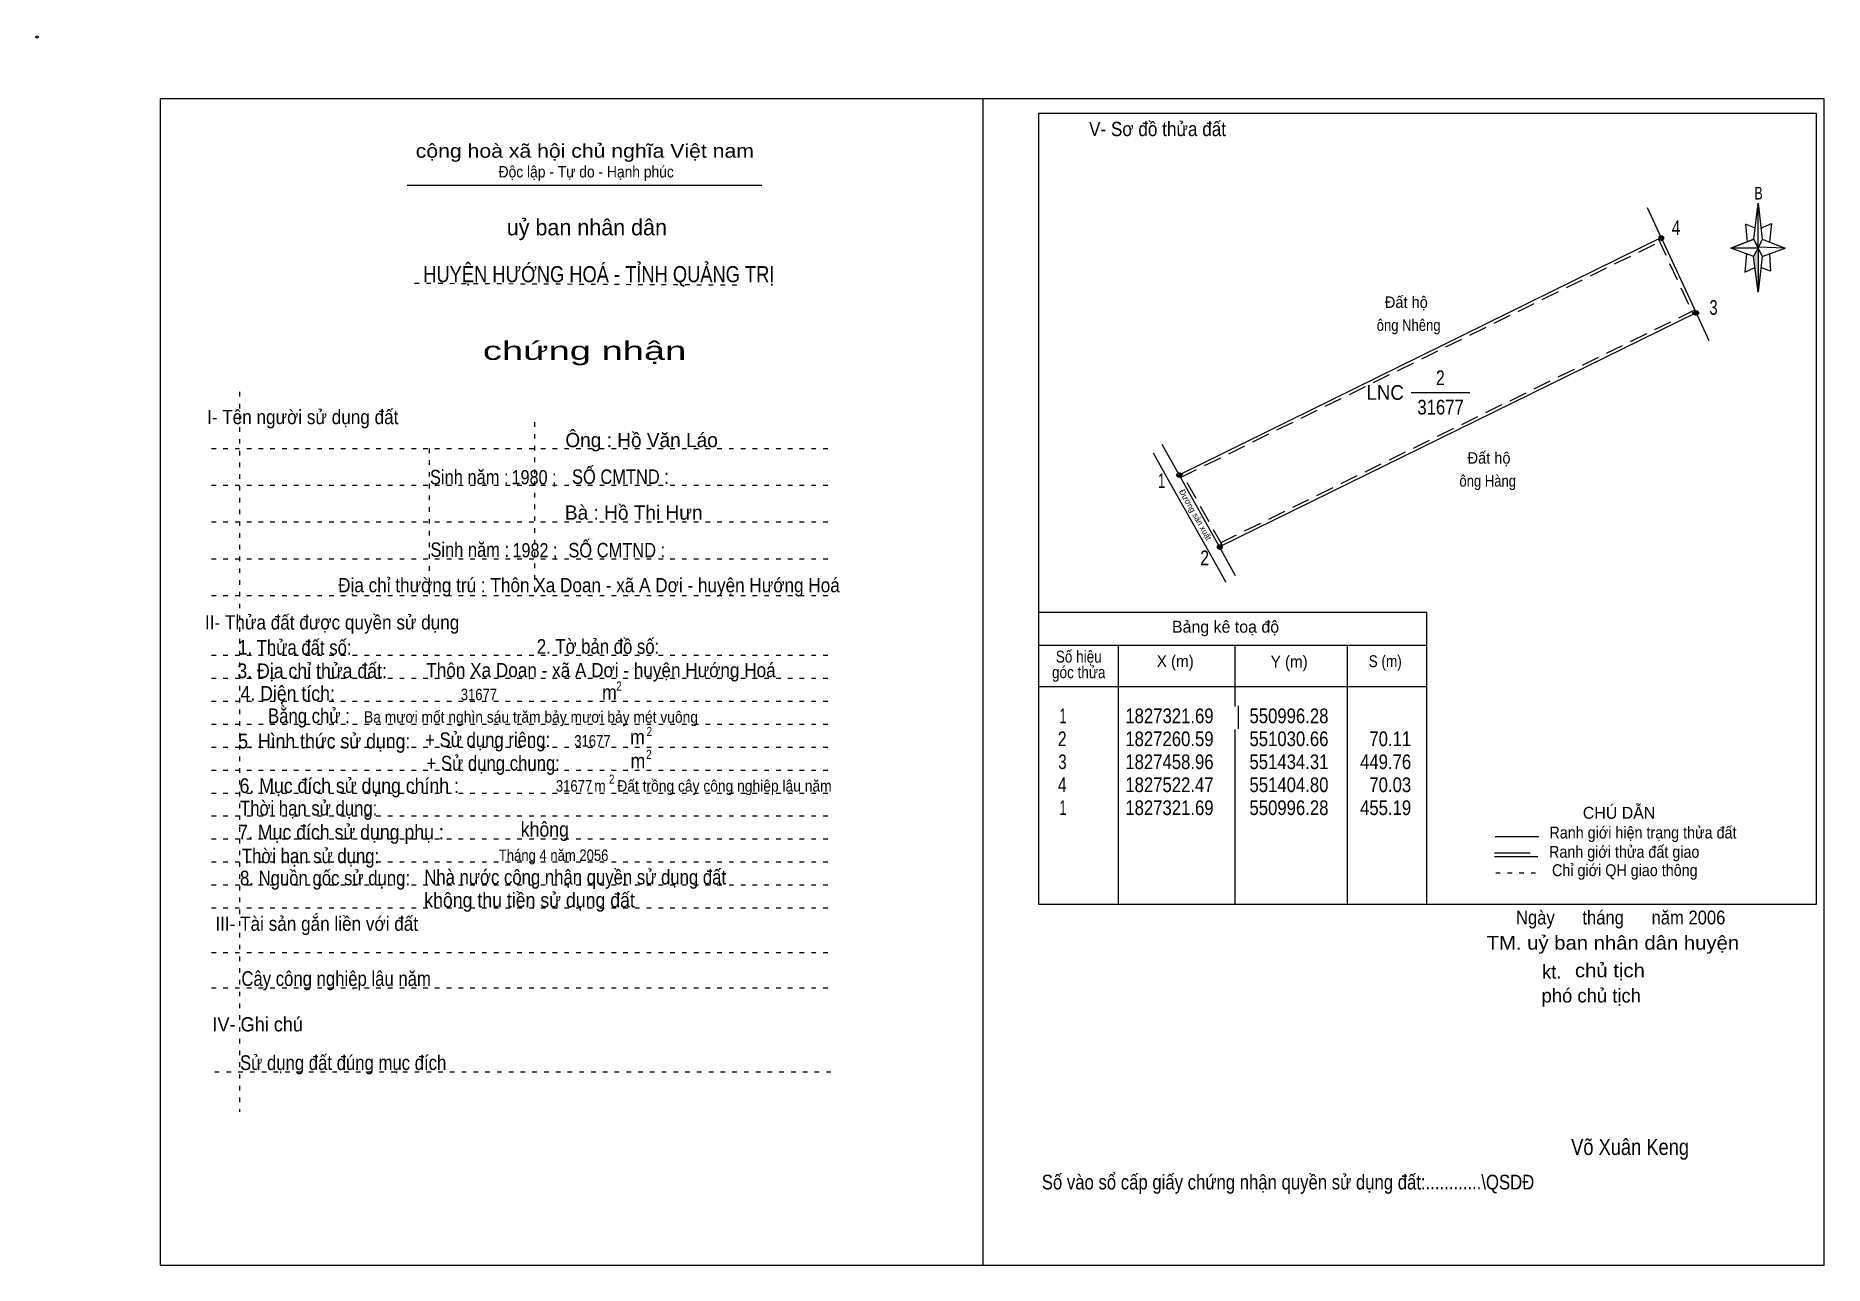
# Model space of a CAD drawing. Header units: centimetres. Extents: x -1.6 to 37.4, y -1.3 to 25.5.
import ezdxf
from ezdxf.enums import TextEntityAlignment as Align

# ---------------------------------------------------------------- set-up
doc = ezdxf.new("R2010")
doc.units = ezdxf.units.CM
doc.header["$LTSCALE"] = 0.13
for name, pattern in [('DOTTED', [1.5, 0.3, -1.2]), ('LONG_DASHED', [7.5, 6, -1.5]), ('MEDIUM_DASHED', [4.5, 3, -1.5])]:
    doc.linetypes.add(name, pattern=pattern)
for name, color, linetype, lineweight in [('1', 7, 'DOTTED', 13), ('10', 7, 'Continuous', 13), ('2', 7, 'Continuous', 25), ('3', 7, 'Continuous', 13), ('30', 7, 'Continuous', 13), ('32', 7, 'LONG_DASHED', 13), ('33', 7, 'Continuous', 13), ('35', 7, 'Continuous', 13)]:
    doc.layers.add(name, color=color, linetype=linetype, lineweight=lineweight)

msp = doc.modelspace()

# ---------------------------------------------------------------- hatches: boundary and pattern name
at = {"layer": '30'}
msp.add_hatch(color=256, dxfattribs=at).paths.add_polyline_path([(35.91, 20.87), (35.91, 19.91), (35.81, 20.69)])
at = {"layer": '32'}
for points in [[(33.8548, 21.0908, 1), (33.7548, 21.0908, 1)], [(34.6128, 19.4594, 1), (34.5128, 19.4594, 1)], [(23.361, 15.9333, 1), (23.261, 15.9333, 1)], [(24.2441, 14.3638, 1), (24.1441, 14.3638, 1)]]:
    msp.add_hatch(color=256, dxfattribs=at).paths.add_polyline_path(points)

# ---------------------------------------------------------------- linework, layer by layer
at = {"layer": '1', "linetype": 'Continuous'}
msp.add_line((6.51, 22.24), (14.23, 22.24), dxfattribs=at)
at = {"layer": '1'}
for p, q in [((6.67, 20.11), (13.82, 20.07)), ((2.86, 17.74), (2.86, 2.07)), ((9.28, 17.08), (9.28, 13.31)), ((2.25, 16.51), (15.75, 16.51)), ((6.99, 16.51), (6.99, 13.31)), ((2.25, 15.71), (15.75, 15.71)), ((2.25, 14.91), (15.75, 14.91)), ((2.25, 14.11), (15.75, 14.11)), ((2.25, 13.31), (15.75, 13.31)), ((2.25, 12.01), (15.75, 12.01)), ((2.25, 11.51), (15.75, 11.51)), ((2.25, 11.01), (15.75, 11.01)), ((2.25, 10.51), (15.75, 10.51)), ((2.25, 10.01), (15.75, 10.01)), ((2.25, 9.51), (15.75, 9.51)), ((2.25, 9.01), (15.75, 9.01)), ((2.25, 8.51), (15.75, 8.51)), ((2.25, 8.01), (15.75, 8.01)), ((2.25, 7.51), (15.75, 7.51)), ((2.25, 7.01), (15.75, 7.01)), ((2.25, 6.51), (15.75, 6.51)), ((2.25, 5.54), (15.75, 5.54)), ((2.25, 4.77), (15.75, 4.77)), ((2.32, 2.94), (15.82, 2.94))]:
    msp.add_line(p, q, dxfattribs=at)
at = {"layer": '10'}
for p, q in [((33.8, 21.1), (33.5, 21.75)), ((34.56, 19.46), (34.84, 18.86)), ((23.08, 15.82), (22.75, 16.41)), ((23.31, 15.94), (22.94, 16.6)), ((23.96, 14.25), (23.08, 15.82)), ((24.33, 13.59), (23.96, 14.25)), ((24.54, 13.74), (24.19, 14.37))]:
    msp.add_line(p, q, dxfattribs=at)
at = {"layer": '10', "linetype": 'MEDIUM_DASHED'}
for p, q in [((23.34, 15.88), (33.83, 21.04)), ((33.74, 21.07), (34.5, 19.43)), ((34.53, 19.52), (24.16, 14.43)), ((24.25, 14.4), (23.37, 15.97))]:
    msp.add_line(p, q, dxfattribs=at)
at = {"layer": '10'}
msp.add_lwpolyline([(24.19, 14.37), (23.31, 15.94), (33.8, 21.1), (34.56, 19.46)], close=True, dxfattribs=at)
msp.add_circle((-1.55, 25.47), 0.025, dxfattribs=at)
at = {"layer": '2'}
for p, q in [((20.25, 12.95), (28.7, 12.95)), ((28.7, 6.59), (28.7, 12.95)), ((20.25, 12.23), (28.7, 12.23)), ((21.99, 6.59), (21.99, 12.23)), ((24.53, 10.89), (24.53, 12.23)), ((26.97, 12.23), (26.97, 6.59)), ((20.25, 11.33), (28.7, 11.33)), ((24.6, 10.41), (24.6, 10.91)), ((24.53, 6.59), (24.53, 10.39))]:
    msp.add_line(p, q, dxfattribs=at)
msp.add_lwpolyline([(37.18, 23.8), (20.25, 23.8), (20.25, 6.59), (37.18, 6.59)], close=True, dxfattribs=at)
at = {"layer": '3'}
msp.add_line((19.04, 24.12), (19.04, -1.27), dxfattribs=at)
for points in [[(19.04, 24.12), (1.13, 24.12), (1.13, -1.27), (19.04, -1.27)], [(19.04, -1.27), (37.35, -1.27), (37.35, 24.12), (19.04, 24.12)]]:
    msp.add_lwpolyline(points, dxfattribs=at)
at = {"layer": '30'}
for p, q in [((35.82, 21.07), (35.91, 21.85)), ((36, 21.07), (36.5, 20.87)), ((35.82, 20.69), (35.32, 20.87)), ((36, 20.69), (35.91, 19.91)), ((36.16, 20.75), (36.18, 20.37)), ((36.18, 20.37), (35.97, 20.45))]:
    msp.add_line(p, q, dxfattribs=at)
for points in [[(35.91, 21.85), (36, 21.07), (35.91, 20.87)], [(35.91, 20.87), (35.32, 20.87), (35.82, 21.07), (36, 20.69), (36.5, 20.87), (35.91, 20.89)], [(35.91, 20.87), (35.91, 19.91), (35.81, 20.69)]]:
    msp.add_lwpolyline(points, close=True, dxfattribs=at)
for points in [[(35.97, 21.31), (36.2, 21.41), (36.16, 21.01)], [(35.91, 20.87), (35.82, 21.07), (35.32, 20.87)], [(35.85, 21.31), (35.64, 21.39), (35.67, 21.01)], [(35.66, 20.75), (35.62, 20.35), (35.84, 20.45)], [(35.91, 20.87), (36, 20.69), (36.5, 20.87)]]:
    msp.add_lwpolyline(points, dxfattribs=at)
at = {"layer": '32'}
for centre in [(33.8048, 21.0908), (34.5628, 19.4594), (23.311, 15.9333), (24.1941, 14.3638)]:
    msp.add_circle(centre, 0.05, dxfattribs=at)
at = {"layer": '33'}
msp.add_line((28.36, 17.73), (29.64, 17.73), dxfattribs=at)
at = {"layer": '35'}
for p, q in [((30.19, 8.06), (31.14, 8.06)), ((30.17, 7.63), (31.12, 7.63))]:
    msp.add_line(p, q, dxfattribs=at)
at = {"layer": '35', "linetype": 'LONG_DASHED'}
msp.add_line((30.17, 7.71), (31.12, 7.71), dxfattribs=at)
at = {"layer": '35', "linetype": 'DOTTED'}
msp.add_line((30.2, 7.27), (31.19, 7.27), dxfattribs=at)

# ---------------------------------------------------------------- texts
at = {"layer": '1'}
for s, height, width, p in [('V- Sơ đồ thửa đất', 0.31, 0.9, (22.84, 23.31)), ('cộng hoà xã hội chủ nghĩa Việt nam', 0.3, 1.15, (10.375, 22.84)), ('Độc lập - Tự do - Hạnh phúc', 0.25, 0.9, (10.405, 22.41)), ('chứng nhận', 0.4, 1.55, (10.37, 18.44)), ('I- Tên người sử dụng đất', 0.31, 0.9, (4.235, 17.04)), ('II- Thửa đất được quyền sử dụng', 0.31, 0.9, (4.875, 12.57)), ('III- Tài sản gắn liền với đất', 0.31, 0.9, (4.54, 6.01)), ('IV- Ghi chú', 0.31, 0.95, (3.255, 3.82))]:
    msp.add_text(s, height=height, dxfattribs=dict(at, width=width)).set_placement(p, align=Align.CENTER)
msp.add_text('uỷ ban nhân dân', height=0.35, dxfattribs=at).set_placement((10.42, 21.15), align=Align.CENTER)
msp.add_text('Đường sản xuất', height=0.1283, rotation=299.366, dxfattribs=at).set_placement((23.6077, 15.0365), align=Align.CENTER)
at = {"layer": '10'}
for s, width, p in [('  Đất hộ', 0.95, (27.61, 19.57)), ('ông Nhêng', 0.85, (27.61, 19.07)), ('  Đất hộ', 0.95, (29.41, 16.18)), ('ông Hàng', 0.85, (29.41, 15.68))]:
    msp.add_text(s, height=0.25, dxfattribs=dict(at, width=width)).set_placement(p)
for s, height, p in [('Ông : Hồ Văn Láo', 0.31, (11.61, 16.54)), ('Bà : Hồ Thị Hưn', 0.31, (11.44, 14.96)), ('kt.  ', 0.3, (31.53, 4.97)), ('phó chủ tịch ', 0.3, (32.335, 4.45))]:
    msp.add_text(s, height=height, dxfattribs=at).set_placement(p, align=Align.CENTER)
for s, height, width, p in [('Sinh năm :', 0.3149, 0.85, (7.86, 15.73)), ('1980 ;', 0.31, 0.85, (9.27, 15.73)), ('SỐ CMTND :', 0.3149, 0.85, (11.15, 15.74)), ('Sinh năm :', 0.3149, 0.85, (7.87, 14.15)), ('1982 ;', 0.31, 0.85, (9.29, 14.14)), ('SỐ CMTND :', 0.3149, 0.85, (11.07, 14.14)), ('Địa chỉ thường trú : Thôn Xa Doan - xã A Dơi - huyện Hướng Hoá', 0.31, 0.9, (10.465, 13.38)), (' Thôn Xa Doan - xã A Dơi - huyện Hướng Hoá', 0.31, 0.9, (10.675, 11.53)), ('31677', 0.25, 0.85, (8.07, 11.03)), ('Ba mươi mốt nghìn sáu trăm bảy mươi bảy mét vuông ', 0.25, 0.9, (9.245, 10.54)), ('31677', 0.25, 0.85, (10.54, 10.02)), ('31677', 0.25, 0.85, (10.14, 9.04)), ('m   Đất trồng cây công nghiệp lâu năm ', 0.25, 0.9, (13.205, 9.04)), ('Tháng 4 năm 2056 ', 0.25, 0.85, (9.735, 7.53)), ('Ngày      tháng      năm 2006', 0.3, 0.9, (32.92, 6.15)), ('TM. uỷ ban nhân dân huyện', 0.3, 1.1, (32.75, 5.6)), ('chủ tịch', 0.3, 1.1, (32.685, 5)), ('Võ Xuân Keng ', 0.35, 0.85, (33.18, 1.13))]:
    msp.add_text(s, height=height, dxfattribs=dict(at, width=width)).set_placement(p, align=Align.CENTER)
at = {"layer": '2'}
for s, height, width, p in [('HUYỆN HƯỚNG HOÁ - TỈNH QUẢNG TRỊ', 0.35, 0.85, (10.68, 20.13)), ('Số hiệu', 0.2591, 0.85, (21.125, 11.85)), ('3. Địa chỉ thửa đất:', 0.32, 0.9, (4.44, 11.51)), ('góc thửa', 0.2591, 0.85, (21.125, 11.51)), ('X (m)', 0.2591, 0.95, (23.225, 11.75)), ('Y (m)', 0.2591, 0.95, (25.705, 11.74)), ('S (m)', 0.2591, 0.85, (27.795, 11.75)), ('Số vào sổ cấp giấy chứng nhận quyền sử dụng đất:............\\QSDĐ', 0.32, 0.85, (25.68, 0.38))]:
    msp.add_text(s, height=height, dxfattribs=dict(at, width=width)).set_placement(p, align=Align.CENTER)
msp.add_text('Bảng kê toạ độ', height=0.2591, dxfattribs=at).set_placement((24.32, 12.5), align=Align.CENTER)
for s, height, width, p in [('1. Thửa đất số:', 0.32, 0.85, (2.83, 12.02)), ('2. Tờ bản đồ số:', 0.32, 0.85, (9.33, 12.04)), ('4. Diện tích:', 0.32, 0.9, (2.88, 11.02)), ('m', 0.32, 0.9, (10.75, 11.04)), ('2', 0.2, 0.8, (11.06, 11.24)), ('Bằng chử :', 0.32, 0.85, (3.48, 10.53)), ('5. Hình thức sử dụng:', 0.32, 0.9, (2.83, 9.98)), ('+ Sử dụng riêng:', 0.32, 0.85, (6.9, 10.01)), ('m', 0.32, 0.9, (11.36, 10.07)), ('2', 0.2, 0.8, (11.72, 10.25)), ('+ Sử dụng chung:', 0.32, 0.85, (6.93, 9.5)), ('m', 0.32, 0.9, (11.37, 9.55)), ('2', 0.2, 0.8, (11.71, 9.75)), ('6. Mục đích sử dụng chính : ', 0.32, 0.9, (2.86, 9.01)), ('2', 0.2, 0.8, (10.9, 9.21)), ('Thời hạn sử dụng: ', 0.32, 0.85, (2.87, 8.52)), ('7. Mục đích sử dụng phụ : ', 0.32, 0.9, (2.83, 8)), ('không', 0.32, 0.9, (8.98, 8.06)), ('Thời hạn sử dụng: ', 0.32, 0.85, (2.91, 7.48)), ('8. Nguồn gốc sử dụng: ', 0.32, 0.85, (2.87, 7)), ('Nhà nước công nhận quyền sử dụng đất ', 0.32, 0.85, (6.88, 7.02)), ('không thu tiền sử dụng đất', 0.32, 0.9, (6.88, 6.52)), ('Cây công nghiệp lâu năm', 0.32, 0.85, (2.9, 4.81)), ('Sử dụng đất đúng mục đích', 0.32, 0.85, (2.87, 2.98))]:
    msp.add_text(s, height=height, dxfattribs=dict(at, width=width)).set_placement(p)
at = {"layer": '30', "width": 0.75}
msp.add_text('B', height=0.2756, dxfattribs=at).set_placement((35.92, 21.93), align=Align.CENTER)
at = {"layer": '30'}
for s, width, p in [('1', 0.65, (20.86, 10.53)), ('1827321.69', 0.85, (24.06, 10.53)), ('550996.28', 0.85, (26.56, 10.53)), ('550996.28', 0.85, (26.56, 10.53)), ('2', 0.8, (20.86, 10.03)), ('1827260.59', 0.85, (24.06, 10.03)), ('551030.66', 0.85, (26.56, 10.03)), ('70.11', 0.85, (28.36, 10.03)), ('3', 0.75, (20.86, 9.53)), ('1827458.96', 0.85, (24.06, 9.53)), ('551434.31', 0.85, (26.56, 9.53)), ('449.76', 0.85, (28.36, 9.53)), ('4', 0.8, (20.86, 9.03)), ('1827522.47', 0.85, (24.06, 9.03)), ('551404.80', 0.85, (26.56, 9.03)), ('70.03', 0.85, (28.36, 9.03)), ('1', 0.65, (20.86, 8.53)), ('1827321.69', 0.85, (24.06, 8.53)), ('550996.28', 0.85, (26.56, 8.53)), ('455.19', 0.85, (28.36, 8.53))]:
    msp.add_text(s, height=0.32, dxfattribs=dict(at, width=width)).set_placement(p, align=Align.RIGHT)
at = {"layer": '32'}
for s, width, p in [('4', 0.8, (34.125, 21.16)), ('3', 0.75, (34.94, 19.42)), ('1', 0.65, (22.93, 15.65)), ('2', 0.8, (23.865, 13.97))]:
    msp.add_text(s, height=0.32, dxfattribs=dict(at, width=width)).set_placement(p, align=Align.CENTER)
at = {"layer": '33'}
for s, width, p in [('2', 0.8, (28.995, 17.89)), ('31677', 0.85, (29, 17.25))]:
    msp.add_text(s, height=0.32, dxfattribs=dict(at, width=width)).set_placement(p, align=Align.CENTER)
at = {"layer": '33', "width": 0.95}
msp.add_text('LNC', height=0.32, dxfattribs=at).set_placement((28.2, 17.57), align=Align.RIGHT)
at = {"layer": '35'}
msp.add_text('CHÚ DẪN', height=0.2591, dxfattribs=at).set_placement((32.885, 8.45), align=Align.CENTER)
at = {"layer": '35', "width": 0.9}
for s, p in [('Ranh giới hiện trạng thửa đất', (33.405, 8.02)), ('Ranh giới thửa đất giao ', (33.04, 7.6)), ('Chỉ giới QH giao thông', (33.01, 7.2))]:
    msp.add_text(s, height=0.2591, dxfattribs=at).set_placement(p, align=Align.CENTER)

doc.saveas('drawing.dxf')
